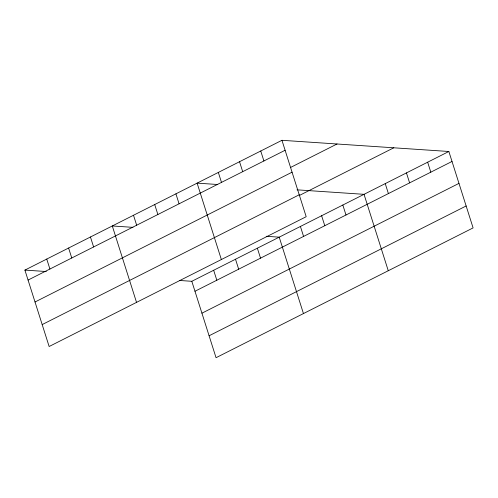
<?xml version="1.0" encoding="UTF-8"?>
<svg xmlns="http://www.w3.org/2000/svg" width="498" height="498" viewBox="0 0 498 498"><rect width="100%" height="100%" fill="white"/><g stroke="black" fill="none" stroke-linecap="round" stroke-linejoin="round"><path stroke-width="0.75" d="M281.949 140.299L306.189 216.705L49.14 346.508L24.9 270.097L281.949 140.299L448.86 151.492L473.1 227.903L216.051 357.701L191.811 281.295L179.573 280.474M28.062 280.063L285.111 150.259M290.515 167.484L337.028 143.99M35.016 301.993L292.065 172.19M42.181 324.584L299.236 194.78M299.379 195.465L393.781 147.794M191.811 281.295L448.86 151.492M194.973 291.255L452.022 161.458M201.927 313.186L458.975 183.382M209.092 335.776L466.147 205.973M217.782 184.515L197.121 183.133L221.361 259.539M297.007 189.831L364.032 194.326L388.272 270.738M132.954 227.349L112.299 225.968L136.533 302.379M266.206 236.289L279.21 237.16L303.45 313.572M24.9 270.097L46.32 271.535M427.658 162.199L430.814 172.165M406.449 172.906L409.611 182.872M385.24 183.619L388.403 193.579M342.829 205.033L345.992 214.999M321.621 215.74L324.783 225.706M300.412 226.453L303.575 236.419M260.74 151.006L263.903 160.972M239.538 161.713L242.7 171.679M257.36 248.191L260.522 258.157M218.329 172.42L221.492 182.386M235.51 259.228L238.673 269.194M213.661 270.258L216.823 280.225M175.919 193.84L179.081 203.806M154.71 204.547L157.872 214.514M133.501 215.254L136.664 225.221M90.449 236.998L93.612 246.964M68.6 248.035L71.762 257.995M46.75 259.066L49.912 269.032"/></g></svg>
